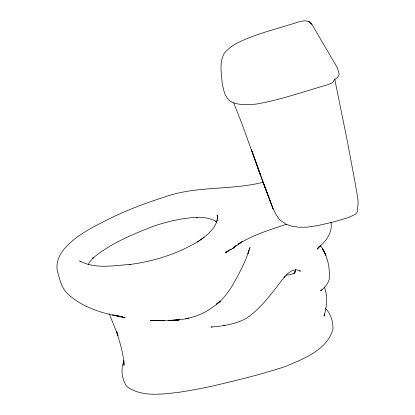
<?xml version="1.0" encoding="UTF-8"?>
<svg xmlns="http://www.w3.org/2000/svg" width="415" height="415" viewBox="0 0 415 415"><rect width="100%" height="100%" fill="white"/><g stroke="black" fill="none" stroke-linecap="round" stroke-linejoin="round"><path stroke-width="0.62" d="M124.085 361.813L123.981 365.501C123.644 353.917 119.904 342.712 116.631 331.684L118.021 335.678L109.228 313.688M324.364 315.068L324.442 313.922L324.011 316.183C326.875 306.716 327.876 296.518 324.4 287.045M123.898 360.5L123.39 362.803L123.898 361.092M123.8 361.211C120.63 369.469 121.839 379.108 126.715 386.458C141.572 397.3 161.394 394.25 178.512 392.362C190.329 390.52 202.1 388.404 213.772 385.768C237.862 380.093 261.964 374.226 285.489 366.476C303.64 358.653 326.844 350.322 332.955 329.266C333.146 321.931 331.004 313.584 325.391 308.485M294.339 273.2L295.703 269.496M248.403 251.485L250.063 247.402L247.963 253.622L248.544 251.817C244.43 264.246 237.925 275.819 231.414 287.139C226.569 294.707 220.754 301.907 213.123 306.83C195.263 320.66 171.779 321.682 150.152 320.297L164.418 320.556M294.282 273.215L294.712 272.245M88.208 264.848L89.251 262.56L93.271 257.731L92.695 258.291C110.463 243.387 132.307 234.506 153.7 226.149C167.774 221.397 182.444 218.005 197.317 217.299L196.611 217.294C203.381 217.32 210.519 217.942 216.376 221.657L215.608 221.102L216.9 222.362M318.103 247.791L317.288 249.275L320.37 245.815L317.994 247.807C325.718 241.893 332.897 232.493 330.942 222.16M294.458 272.857L295.537 271.218L293.939 273.35L295.091 272.11C292.72 274.414 289.265 275.104 286.07 275.062M321.822 289.577L320.598 290.91C326.174 286.708 330.905 280.286 329.427 272.945C328.898 263.24 326.382 253.404 320.339 245.618M236.187 245.286L232.95 248.352L226.154 252.237L227.757 251.22M234.947 246.401L232.784 248.393L242.619 241.385L237.914 244.357C252.802 235.092 269.734 229.723 286.324 224.37M204.263 237.188L197.597 241.888L197.903 241.67C177.122 253.944 153.54 261.497 129.625 264.5L130.149 264.433C113.528 265.538 94.952 269.283 79.613 260.931L80.51 261.46M197.597 241.888C205.721 236.337 214.55 229.843 217.284 219.877L217.055 220.764L217.517 216.474L217.652 217.662M228.421 250.81L225.278 252.839L228.39 250.842M229.993 249.794L231.041 249.114M229.941 249.84L230.979 249.171L229.884 249.866M212.107 326.75L210.981 327.082C223.135 326.055 235.549 324.24 246.411 318.3C262.259 307.442 273.324 291.081 285.027 276.157L284.171 277.459C287.714 272.847 294.266 267.483 300.206 270.891M185.832 318.798L188.794 318.051M262.716 182.393C230.118 190.521 195.522 185.583 163.614 197.374C146.651 202.676 130.03 209.046 113.907 216.531C95.632 225.75 75.846 234.434 62.732 250.79L62.323 251.511C57.955 257.456 55.511 265.455 57.851 272.681C59.812 279.918 61.653 287.777 67.095 293.244C82.87 308.257 104.367 313.984 125.231 317.615L117.616 315.716M223.317 325.355L224.52 325.111M173.091 320.271L169.387 320.37L179.545 319.747M161.975 320.572L163.759 320.53L151.413 320.479L164.444 320.505M168.698 320.525L178.891 319.944L168.547 320.515M159.479 320.546L164.662 320.53M308.874 21.497L304.771 20.75L299.682 21.559C278.403 28.666 256.102 33.423 235.995 43.648C231.819 46.055 228.074 49.017 224.78 52.534C219.016 61.404 221.387 72.874 222.165 82.772C223.415 89.49 224.619 97.11 230.532 101.468C238.469 105.54 247.62 104.819 256.211 104.072C280.016 100.036 302.846 91.891 325.977 85.215L331.367 83.296L333.39 81.786L333.919 80.188L337.369 77.61L339.133 74.767L338.827 72.796L337.073 67.323L311.93 24.376L308.874 21.497L311.93 24.376M118.97 316.272L112.678 314.892L122.684 317.101M299.656 270.456L300.112 271.436L299.609 270.326M233.578 102.453L241.867 123.582L260.278 174.72L273.008 208.595L276.208 214.856L279.71 219.903L286.298 224.318L291.875 226.263L298.764 227.223L306.903 227.166L318.103 225.532L334.2 221.755L348.875 217.419L355.65 214.176L357.211 211.987L357.673 208.434L358.093 201.965L357.782 198.137L354.296 178.222L347.448 141.759L334.698 78.933M257.513 166.773L260.278 174.72L251.314 149.239L266.119 190.412M217.668 218.083L217.123 215.001L217.688 218.3M220.344 301.197L216.62 303.982L220.344 301.197M323.633 250.883L322.31 248.388L325.946 255.303L323.633 250.883M273.008 208.595L263.177 182.341L273.008 208.595"/></g></svg>
